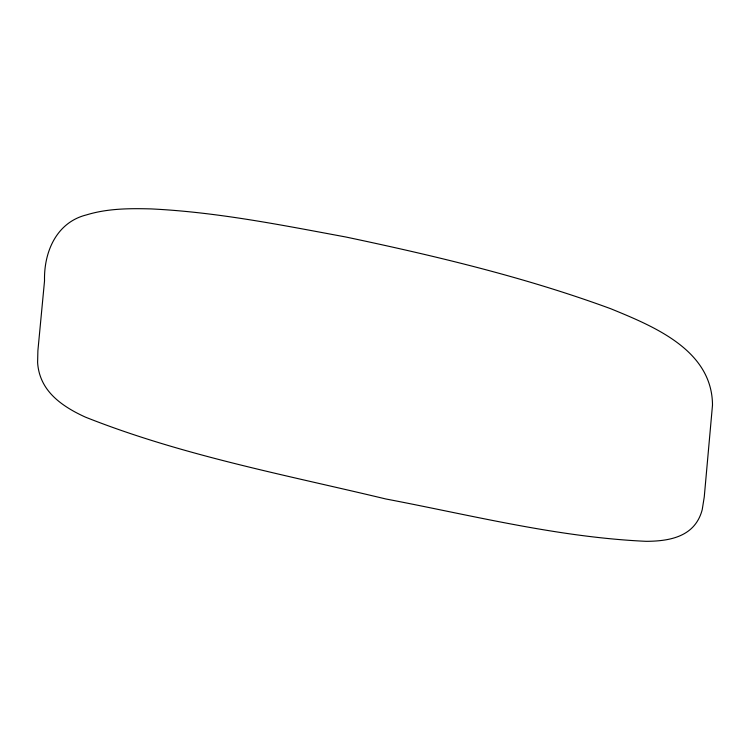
<?xml version="1.0" encoding="UTF-8"?>
<svg xmlns="http://www.w3.org/2000/svg" width="750" height="750" viewBox="0 0 750 750"><rect width="100%" height="100%" fill="white"/><g stroke="black" fill="none" stroke-linecap="round" stroke-linejoin="round"><path stroke-width="1.12" d="M712.5 405.047L704.259 496.931L702.225 509.644A49.041 43.303 56.4 0 1 698.531 519.216L698.034 520.087A44.278 39.094 56.4 0 1 691.209 528.675C682.369 536.737 670.228 539.691 658.612 540.778A163.387 144.262 56.4 0 1 646.163 541.322C558.103 537.328 472.003 515.363 385.744 498.956C285.038 474.769 182.1 455.512 85.5 417.159A166.734 147.216 56.4 0 1 74.822 411.881C63.037 405.431 51.684 397.162 44.644 385.472A44.278 39.094 56.4 0 1 39.694 374.278L39.384 373.219A49.041 43.303 56.4 0 1 37.612 362.438L37.894 350.663L44.531 280.847C43.791 252.047 56.447 222.319 86.531 214.884C107.372 208.481 129.469 208.322 151.069 208.912C216.675 212.044 281.306 225.037 345.731 236.981C435.253 255.881 524.775 277.116 610.772 308.747C653.719 326.372 712.144 350.025 712.5 405.047"/></g></svg>
